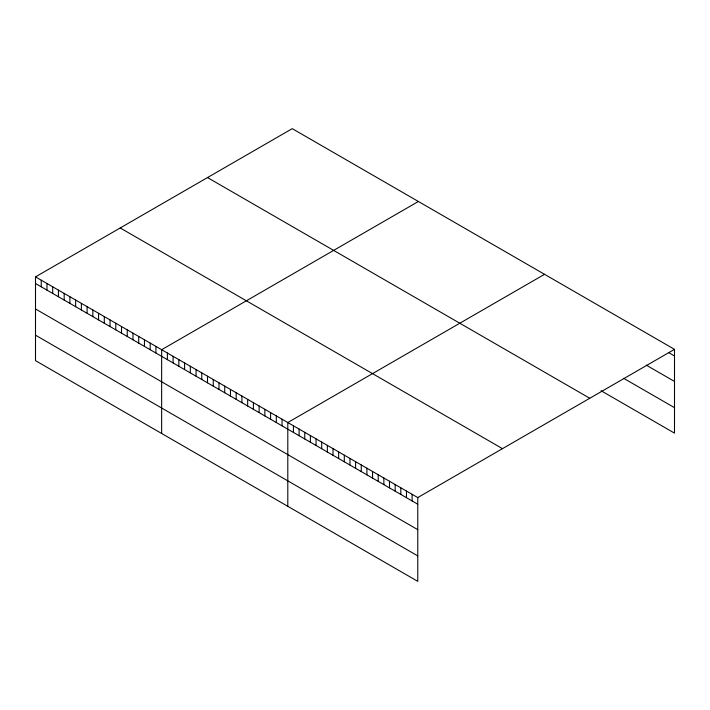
<?xml version="1.0" encoding="UTF-8"?>
<svg xmlns="http://www.w3.org/2000/svg" width="710" height="710" viewBox="0 0 710 710"><rect width="100%" height="100%" fill="white"/><g stroke="black" fill="none" stroke-linecap="round" stroke-linejoin="round"><path stroke-width="1.06" d="M35.5 276.873L417.764 497.577L417.764 581.348L35.5 360.653L35.5 276.873L292.236 128.652L674.5 349.347L674.5 433.127L601.042 390.713M418.385 201.48L161.649 349.711L161.649 433.482M544.534 274.317L287.798 422.539L287.798 506.31M417.764 497.577L674.5 349.347M668.847 352.719L674.5 355.976M646.242 365.126L674.5 381.439M623.646 378.306L674.5 407.664M207.515 177.571L589.779 398.266M120.221 227.963L502.485 448.658M35.5 283.503L417.764 504.207M35.5 308.965L417.764 529.66M35.5 335.191L417.764 555.894M412.111 494.311L412.111 500.941M406.466 491.054L406.466 497.683M400.813 487.788L400.813 494.417M395.159 484.522L395.159 491.151M389.506 481.265L389.506 487.894M383.861 477.999L383.861 484.628M378.208 474.741L378.208 481.371M372.555 471.476L372.555 478.105M366.91 468.209L366.91 474.839M361.257 464.952L361.257 471.582M355.603 461.686L355.603 468.316M349.95 458.429L349.95 465.059M344.306 455.163L344.306 461.793M338.652 451.897L338.652 458.527M332.999 448.64L332.999 455.27M327.354 445.374L327.354 452.004M321.701 442.117L321.701 448.738M316.048 438.851L316.048 445.481M310.394 435.585L310.394 442.215M304.75 432.328L304.75 438.957M299.096 429.062L299.096 435.692M293.443 425.805L293.443 432.425M282.056 419.228L282.056 425.858M276.323 415.918L276.323 422.548M270.59 412.608L270.59 419.237M264.857 409.297L264.857 415.927M259.123 405.987L259.123 412.616M253.39 402.676L253.39 409.306M247.657 399.366L247.657 405.996M241.924 396.056L241.924 402.685M236.19 392.745L236.19 399.375M230.457 389.435L230.457 396.065M224.724 386.125L224.724 392.754M218.991 382.814L218.991 389.444M213.257 379.504L213.257 386.133M207.515 376.193L207.515 382.823M201.782 372.883L201.782 379.513M196.049 369.573L196.049 376.202M190.315 366.262L190.315 372.892M184.582 362.952L184.582 369.582M178.849 359.642L178.849 366.271M173.116 356.331L173.116 362.961M167.382 353.021L167.382 359.65M155.916 346.4L155.916 353.03M150.183 343.09L150.183 349.719M144.449 339.779L144.449 346.409M138.707 336.469L138.707 343.099M132.974 333.159L132.974 339.788M127.241 329.848L127.241 336.478M121.508 326.538L121.508 333.167M115.774 323.227L115.774 329.857M110.041 319.917L110.041 326.547M104.308 316.607L104.308 323.227M98.575 313.296L98.575 319.917M92.841 309.986L92.841 316.607M87.108 306.676L87.108 313.296M81.375 303.365L81.375 309.986M75.642 300.055L75.642 306.676M69.9 296.745L69.9 303.365M64.166 293.425L64.166 300.055M58.433 290.115L58.433 296.745M52.7 286.805L52.7 293.434M46.966 283.494L46.966 290.124M41.233 280.184L41.233 286.813"/></g></svg>
